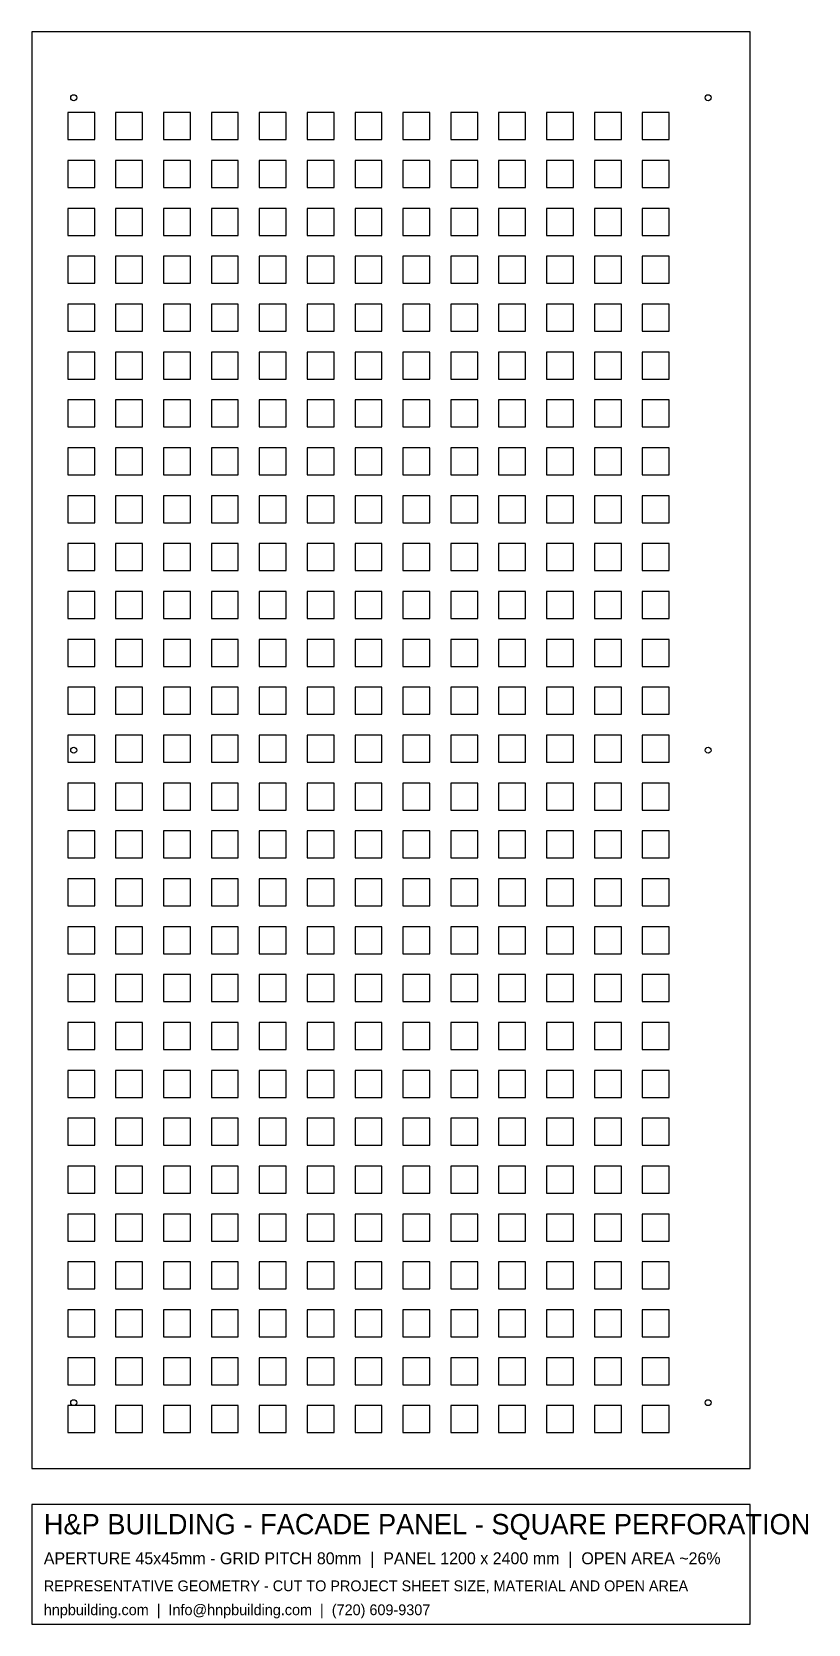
# Model space of a CAD drawing. Header units: millimetres. Extents: x 0 to 1297, y -260 to 2400.
import ezdxf

# ---------------------------------------------------------------- set-up
doc = ezdxf.new("R2010")
doc.units = ezdxf.units.MM
for name, color, linetype in [('HNP-FIXING', 5, 'CONTINUOUS'), ('HNP-NOTES', 8, 'CONTINUOUS'), ('HNP-PANEL-OUTLINE', 7, 'CONTINUOUS'), ('HNP-PERFORATION', 1, 'CONTINUOUS')]:
    doc.layers.add(name, color=color, linetype=linetype)

msp = doc.modelspace()

# ---------------------------------------------------------------- linework, layer by layer
at = {"layer": 'HNP-FIXING'}
for centre in [(70, 2290), (1130, 2290), (70, 1200), (1130, 1200), (70, 110), (1130, 110)]:
    msp.add_circle(centre, 5, dxfattribs=at)
at = {"layer": 'HNP-NOTES'}
for p, q in [((1200, -60), (0, -60)), ((0, -60), (0, -260)), ((1200, -260), (1200, -60)), ((0, -260), (1200, -260))]:
    msp.add_line(p, q, dxfattribs=at)
at = {"layer": 'HNP-PANEL-OUTLINE'}
for p, q in [((1200, 2400), (0, 2400)), ((0, 2400), (0, 0)), ((1200, 0), (1200, 2400)), ((0, 0), (1200, 0))]:
    msp.add_line(p, q, dxfattribs=at)
at = {"layer": 'HNP-PERFORATION'}
for p, q in [((105, 2265), (60, 2265)), ((60, 2265), (60, 2220)), ((105, 2220), (105, 2265)), ((185, 2265), (140, 2265)), ((140, 2265), (140, 2220)), ((185, 2220), (185, 2265)), ((265, 2265), (220, 2265)), ((220, 2265), (220, 2220)), ((265, 2220), (265, 2265)), ((345, 2265), (300, 2265)), ((300, 2265), (300, 2220)), ((345, 2220), (345, 2265)), ((425, 2265), (380, 2265)), ((380, 2265), (380, 2220)), ((425, 2220), (425, 2265)), ((505, 2265), (460, 2265)), ((460, 2265), (460, 2220)), ((505, 2220), (505, 2265)), ((585, 2265), (540, 2265)), ((540, 2265), (540, 2220)), ((585, 2220), (585, 2265)), ((665, 2265), (620, 2265)), ((620, 2265), (620, 2220)), ((665, 2220), (665, 2265)), ((745, 2265), (700, 2265)), ((700, 2265), (700, 2220)), ((745, 2220), (745, 2265)), ((825, 2265), (780, 2265)), ((780, 2265), (780, 2220)), ((825, 2220), (825, 2265)), ((905, 2265), (860, 2265)), ((860, 2265), (860, 2220)), ((905, 2220), (905, 2265)), ((985, 2265), (940, 2265)), ((940, 2265), (940, 2220)), ((985, 2220), (985, 2265)), ((1065, 2265), (1020, 2265)), ((1020, 2265), (1020, 2220)), ((1065, 2220), (1065, 2265)), ((60, 2220), (105, 2220)), ((140, 2220), (185, 2220)), ((220, 2220), (265, 2220)), ((300, 2220), (345, 2220)), ((380, 2220), (425, 2220)), ((460, 2220), (505, 2220)), ((540, 2220), (585, 2220)), ((620, 2220), (665, 2220)), ((700, 2220), (745, 2220)), ((780, 2220), (825, 2220)), ((860, 2220), (905, 2220)), ((940, 2220), (985, 2220)), ((1020, 2220), (1065, 2220)), ((105, 2185), (60, 2185)), ((60, 2185), (60, 2140)), ((105, 2140), (105, 2185)), ((185, 2185), (140, 2185)), ((140, 2185), (140, 2140)), ((185, 2140), (185, 2185)), ((265, 2185), (220, 2185)), ((220, 2185), (220, 2140)), ((265, 2140), (265, 2185)), ((345, 2185), (300, 2185)), ((300, 2185), (300, 2140)), ((345, 2140), (345, 2185)), ((425, 2185), (380, 2185)), ((380, 2185), (380, 2140)), ((425, 2140), (425, 2185)), ((505, 2185), (460, 2185)), ((460, 2185), (460, 2140)), ((505, 2140), (505, 2185)), ((585, 2185), (540, 2185)), ((540, 2185), (540, 2140)), ((585, 2140), (585, 2185)), ((665, 2185), (620, 2185)), ((620, 2185), (620, 2140)), ((665, 2140), (665, 2185)), ((745, 2185), (700, 2185)), ((700, 2185), (700, 2140)), ((745, 2140), (745, 2185)), ((825, 2185), (780, 2185)), ((780, 2185), (780, 2140)), ((825, 2140), (825, 2185)), ((905, 2185), (860, 2185)), ((860, 2185), (860, 2140)), ((905, 2140), (905, 2185)), ((985, 2185), (940, 2185)), ((940, 2185), (940, 2140)), ((985, 2140), (985, 2185)), ((1065, 2185), (1020, 2185)), ((1020, 2185), (1020, 2140)), ((1065, 2140), (1065, 2185)), ((60, 2140), (105, 2140)), ((140, 2140), (185, 2140)), ((220, 2140), (265, 2140)), ((300, 2140), (345, 2140)), ((380, 2140), (425, 2140)), ((460, 2140), (505, 2140)), ((540, 2140), (585, 2140)), ((620, 2140), (665, 2140)), ((700, 2140), (745, 2140)), ((780, 2140), (825, 2140)), ((860, 2140), (905, 2140)), ((940, 2140), (985, 2140)), ((1020, 2140), (1065, 2140)), ((105, 2105), (60, 2105)), ((60, 2105), (60, 2060)), ((105, 2060), (105, 2105)), ((185, 2105), (140, 2105)), ((140, 2105), (140, 2060)), ((185, 2060), (185, 2105)), ((265, 2105), (220, 2105)), ((220, 2105), (220, 2060)), ((265, 2060), (265, 2105)), ((345, 2105), (300, 2105)), ((300, 2105), (300, 2060)), ((345, 2060), (345, 2105)), ((425, 2105), (380, 2105)), ((380, 2105), (380, 2060)), ((425, 2060), (425, 2105)), ((505, 2105), (460, 2105)), ((460, 2105), (460, 2060)), ((505, 2060), (505, 2105)), ((585, 2105), (540, 2105)), ((540, 2105), (540, 2060)), ((585, 2060), (585, 2105)), ((665, 2105), (620, 2105)), ((620, 2105), (620, 2060)), ((665, 2060), (665, 2105)), ((745, 2105), (700, 2105)), ((700, 2105), (700, 2060)), ((745, 2060), (745, 2105)), ((825, 2105), (780, 2105)), ((780, 2105), (780, 2060)), ((825, 2060), (825, 2105)), ((905, 2105), (860, 2105)), ((860, 2105), (860, 2060)), ((905, 2060), (905, 2105)), ((985, 2105), (940, 2105)), ((940, 2105), (940, 2060)), ((985, 2060), (985, 2105)), ((1065, 2105), (1020, 2105)), ((1020, 2105), (1020, 2060)), ((1065, 2060), (1065, 2105)), ((60, 2060), (105, 2060)), ((140, 2060), (185, 2060)), ((220, 2060), (265, 2060)), ((300, 2060), (345, 2060)), ((380, 2060), (425, 2060)), ((460, 2060), (505, 2060)), ((540, 2060), (585, 2060)), ((620, 2060), (665, 2060)), ((700, 2060), (745, 2060)), ((780, 2060), (825, 2060)), ((860, 2060), (905, 2060)), ((940, 2060), (985, 2060)), ((1020, 2060), (1065, 2060)), ((105, 2025), (60, 2025)), ((60, 2025), (60, 1980)), ((105, 1980), (105, 2025)), ((185, 2025), (140, 2025)), ((140, 2025), (140, 1980)), ((185, 1980), (185, 2025)), ((265, 2025), (220, 2025)), ((220, 2025), (220, 1980)), ((265, 1980), (265, 2025)), ((345, 2025), (300, 2025)), ((300, 2025), (300, 1980)), ((345, 1980), (345, 2025)), ((425, 2025), (380, 2025)), ((380, 2025), (380, 1980)), ((425, 1980), (425, 2025)), ((505, 2025), (460, 2025)), ((460, 2025), (460, 1980)), ((505, 1980), (505, 2025)), ((585, 2025), (540, 2025)), ((540, 2025), (540, 1980)), ((585, 1980), (585, 2025)), ((665, 2025), (620, 2025)), ((620, 2025), (620, 1980)), ((665, 1980), (665, 2025)), ((745, 2025), (700, 2025)), ((700, 2025), (700, 1980)), ((745, 1980), (745, 2025)), ((825, 2025), (780, 2025)), ((780, 2025), (780, 1980)), ((825, 1980), (825, 2025)), ((905, 2025), (860, 2025)), ((860, 2025), (860, 1980)), ((905, 1980), (905, 2025)), ((985, 2025), (940, 2025)), ((940, 2025), (940, 1980)), ((985, 1980), (985, 2025)), ((1065, 2025), (1020, 2025)), ((1020, 2025), (1020, 1980)), ((1065, 1980), (1065, 2025)), ((60, 1980), (105, 1980)), ((140, 1980), (185, 1980)), ((220, 1980), (265, 1980)), ((300, 1980), (345, 1980)), ((380, 1980), (425, 1980)), ((460, 1980), (505, 1980)), ((540, 1980), (585, 1980)), ((620, 1980), (665, 1980)), ((700, 1980), (745, 1980)), ((780, 1980), (825, 1980)), ((860, 1980), (905, 1980)), ((940, 1980), (985, 1980)), ((1020, 1980), (1065, 1980)), ((105, 1945), (60, 1945)), ((60, 1945), (60, 1900)), ((105, 1900), (105, 1945)), ((185, 1945), (140, 1945)), ((140, 1945), (140, 1900)), ((185, 1900), (185, 1945)), ((265, 1945), (220, 1945)), ((220, 1945), (220, 1900)), ((265, 1900), (265, 1945)), ((345, 1945), (300, 1945)), ((300, 1945), (300, 1900)), ((345, 1900), (345, 1945)), ((425, 1945), (380, 1945)), ((380, 1945), (380, 1900)), ((425, 1900), (425, 1945)), ((505, 1945), (460, 1945)), ((460, 1945), (460, 1900)), ((505, 1900), (505, 1945)), ((585, 1945), (540, 1945)), ((540, 1945), (540, 1900)), ((585, 1900), (585, 1945)), ((665, 1945), (620, 1945)), ((620, 1945), (620, 1900)), ((665, 1900), (665, 1945)), ((745, 1945), (700, 1945)), ((700, 1945), (700, 1900)), ((745, 1900), (745, 1945)), ((825, 1945), (780, 1945)), ((780, 1945), (780, 1900)), ((825, 1900), (825, 1945)), ((905, 1945), (860, 1945)), ((860, 1945), (860, 1900)), ((905, 1900), (905, 1945)), ((985, 1945), (940, 1945)), ((940, 1945), (940, 1900)), ((985, 1900), (985, 1945)), ((1065, 1945), (1020, 1945)), ((1020, 1945), (1020, 1900)), ((1065, 1900), (1065, 1945)), ((60, 1900), (105, 1900)), ((140, 1900), (185, 1900)), ((220, 1900), (265, 1900)), ((300, 1900), (345, 1900)), ((380, 1900), (425, 1900)), ((460, 1900), (505, 1900)), ((540, 1900), (585, 1900)), ((620, 1900), (665, 1900)), ((700, 1900), (745, 1900)), ((780, 1900), (825, 1900)), ((860, 1900), (905, 1900)), ((940, 1900), (985, 1900)), ((1020, 1900), (1065, 1900)), ((105, 1865), (60, 1865)), ((60, 1865), (60, 1820)), ((105, 1820), (105, 1865)), ((185, 1865), (140, 1865)), ((140, 1865), (140, 1820)), ((185, 1820), (185, 1865)), ((265, 1865), (220, 1865)), ((220, 1865), (220, 1820)), ((265, 1820), (265, 1865)), ((345, 1865), (300, 1865)), ((300, 1865), (300, 1820)), ((345, 1820), (345, 1865)), ((425, 1865), (380, 1865)), ((380, 1865), (380, 1820)), ((425, 1820), (425, 1865)), ((505, 1865), (460, 1865)), ((460, 1865), (460, 1820)), ((505, 1820), (505, 1865)), ((585, 1865), (540, 1865)), ((540, 1865), (540, 1820)), ((585, 1820), (585, 1865)), ((665, 1865), (620, 1865)), ((620, 1865), (620, 1820)), ((665, 1820), (665, 1865)), ((745, 1865), (700, 1865)), ((700, 1865), (700, 1820)), ((745, 1820), (745, 1865)), ((825, 1865), (780, 1865)), ((780, 1865), (780, 1820)), ((825, 1820), (825, 1865)), ((905, 1865), (860, 1865)), ((860, 1865), (860, 1820)), ((905, 1820), (905, 1865)), ((985, 1865), (940, 1865)), ((940, 1865), (940, 1820)), ((985, 1820), (985, 1865)), ((1065, 1865), (1020, 1865)), ((1020, 1865), (1020, 1820)), ((1065, 1820), (1065, 1865)), ((60, 1820), (105, 1820)), ((140, 1820), (185, 1820)), ((220, 1820), (265, 1820)), ((300, 1820), (345, 1820)), ((380, 1820), (425, 1820)), ((460, 1820), (505, 1820)), ((540, 1820), (585, 1820)), ((620, 1820), (665, 1820)), ((700, 1820), (745, 1820)), ((780, 1820), (825, 1820)), ((860, 1820), (905, 1820)), ((940, 1820), (985, 1820)), ((1020, 1820), (1065, 1820)), ((105, 1785), (60, 1785)), ((60, 1785), (60, 1740)), ((105, 1740), (105, 1785)), ((185, 1785), (140, 1785)), ((140, 1785), (140, 1740)), ((185, 1740), (185, 1785)), ((265, 1785), (220, 1785)), ((220, 1785), (220, 1740)), ((265, 1740), (265, 1785)), ((345, 1785), (300, 1785)), ((300, 1785), (300, 1740)), ((345, 1740), (345, 1785)), ((425, 1785), (380, 1785)), ((380, 1785), (380, 1740)), ((425, 1740), (425, 1785)), ((505, 1785), (460, 1785)), ((460, 1785), (460, 1740)), ((505, 1740), (505, 1785)), ((585, 1785), (540, 1785)), ((540, 1785), (540, 1740)), ((585, 1740), (585, 1785)), ((665, 1785), (620, 1785)), ((620, 1785), (620, 1740)), ((665, 1740), (665, 1785)), ((745, 1785), (700, 1785)), ((700, 1785), (700, 1740)), ((745, 1740), (745, 1785)), ((825, 1785), (780, 1785)), ((780, 1785), (780, 1740)), ((825, 1740), (825, 1785)), ((905, 1785), (860, 1785)), ((860, 1785), (860, 1740)), ((905, 1740), (905, 1785)), ((985, 1785), (940, 1785)), ((940, 1785), (940, 1740)), ((985, 1740), (985, 1785)), ((1065, 1785), (1020, 1785)), ((1020, 1785), (1020, 1740)), ((1065, 1740), (1065, 1785)), ((60, 1740), (105, 1740)), ((140, 1740), (185, 1740)), ((220, 1740), (265, 1740)), ((300, 1740), (345, 1740)), ((380, 1740), (425, 1740)), ((460, 1740), (505, 1740)), ((540, 1740), (585, 1740)), ((620, 1740), (665, 1740)), ((700, 1740), (745, 1740)), ((780, 1740), (825, 1740)), ((860, 1740), (905, 1740)), ((940, 1740), (985, 1740)), ((1020, 1740), (1065, 1740)), ((105, 1705), (60, 1705)), ((60, 1705), (60, 1660)), ((105, 1660), (105, 1705)), ((185, 1705), (140, 1705)), ((140, 1705), (140, 1660)), ((185, 1660), (185, 1705)), ((265, 1705), (220, 1705)), ((220, 1705), (220, 1660)), ((265, 1660), (265, 1705)), ((345, 1705), (300, 1705)), ((300, 1705), (300, 1660)), ((345, 1660), (345, 1705)), ((425, 1705), (380, 1705)), ((380, 1705), (380, 1660)), ((425, 1660), (425, 1705)), ((505, 1705), (460, 1705)), ((460, 1705), (460, 1660)), ((505, 1660), (505, 1705)), ((585, 1705), (540, 1705)), ((540, 1705), (540, 1660)), ((585, 1660), (585, 1705)), ((665, 1705), (620, 1705)), ((620, 1705), (620, 1660)), ((665, 1660), (665, 1705)), ((745, 1705), (700, 1705)), ((700, 1705), (700, 1660)), ((745, 1660), (745, 1705)), ((825, 1705), (780, 1705)), ((780, 1705), (780, 1660)), ((825, 1660), (825, 1705)), ((905, 1705), (860, 1705)), ((860, 1705), (860, 1660)), ((905, 1660), (905, 1705)), ((985, 1705), (940, 1705)), ((940, 1705), (940, 1660)), ((985, 1660), (985, 1705)), ((1065, 1705), (1020, 1705)), ((1020, 1705), (1020, 1660)), ((1065, 1660), (1065, 1705)), ((60, 1660), (105, 1660)), ((140, 1660), (185, 1660)), ((220, 1660), (265, 1660)), ((300, 1660), (345, 1660)), ((380, 1660), (425, 1660)), ((460, 1660), (505, 1660)), ((540, 1660), (585, 1660)), ((620, 1660), (665, 1660)), ((700, 1660), (745, 1660)), ((780, 1660), (825, 1660)), ((860, 1660), (905, 1660)), ((940, 1660), (985, 1660)), ((1020, 1660), (1065, 1660)), ((105, 1625), (60, 1625)), ((60, 1625), (60, 1580)), ((105, 1580), (105, 1625)), ((185, 1625), (140, 1625)), ((140, 1625), (140, 1580)), ((185, 1580), (185, 1625)), ((265, 1625), (220, 1625)), ((220, 1625), (220, 1580)), ((265, 1580), (265, 1625)), ((345, 1625), (300, 1625)), ((300, 1625), (300, 1580)), ((345, 1580), (345, 1625)), ((425, 1625), (380, 1625)), ((380, 1625), (380, 1580)), ((425, 1580), (425, 1625)), ((505, 1625), (460, 1625)), ((460, 1625), (460, 1580)), ((505, 1580), (505, 1625)), ((585, 1625), (540, 1625)), ((540, 1625), (540, 1580)), ((585, 1580), (585, 1625)), ((665, 1625), (620, 1625)), ((620, 1625), (620, 1580)), ((665, 1580), (665, 1625)), ((745, 1625), (700, 1625)), ((700, 1625), (700, 1580)), ((745, 1580), (745, 1625)), ((825, 1625), (780, 1625)), ((780, 1625), (780, 1580)), ((825, 1580), (825, 1625)), ((905, 1625), (860, 1625)), ((860, 1625), (860, 1580)), ((905, 1580), (905, 1625)), ((985, 1625), (940, 1625)), ((940, 1625), (940, 1580)), ((985, 1580), (985, 1625)), ((1065, 1625), (1020, 1625)), ((1020, 1625), (1020, 1580)), ((1065, 1580), (1065, 1625)), ((60, 1580), (105, 1580)), ((140, 1580), (185, 1580)), ((220, 1580), (265, 1580)), ((300, 1580), (345, 1580)), ((380, 1580), (425, 1580)), ((460, 1580), (505, 1580)), ((540, 1580), (585, 1580)), ((620, 1580), (665, 1580)), ((700, 1580), (745, 1580)), ((780, 1580), (825, 1580)), ((860, 1580), (905, 1580)), ((940, 1580), (985, 1580)), ((1020, 1580), (1065, 1580)), ((105, 1545), (60, 1545)), ((60, 1545), (60, 1500)), ((105, 1500), (105, 1545)), ((185, 1545), (140, 1545)), ((140, 1545), (140, 1500)), ((185, 1500), (185, 1545)), ((265, 1545), (220, 1545)), ((220, 1545), (220, 1500)), ((265, 1500), (265, 1545)), ((345, 1545), (300, 1545)), ((300, 1545), (300, 1500)), ((345, 1500), (345, 1545)), ((425, 1545), (380, 1545)), ((380, 1545), (380, 1500)), ((425, 1500), (425, 1545)), ((505, 1545), (460, 1545)), ((460, 1545), (460, 1500)), ((505, 1500), (505, 1545)), ((585, 1545), (540, 1545)), ((540, 1545), (540, 1500)), ((585, 1500), (585, 1545)), ((665, 1545), (620, 1545)), ((620, 1545), (620, 1500)), ((665, 1500), (665, 1545)), ((745, 1545), (700, 1545)), ((700, 1545), (700, 1500)), ((745, 1500), (745, 1545)), ((825, 1545), (780, 1545)), ((780, 1545), (780, 1500)), ((825, 1500), (825, 1545)), ((905, 1545), (860, 1545)), ((860, 1545), (860, 1500)), ((905, 1500), (905, 1545)), ((985, 1545), (940, 1545)), ((940, 1545), (940, 1500)), ((985, 1500), (985, 1545)), ((1065, 1545), (1020, 1545)), ((1020, 1545), (1020, 1500)), ((1065, 1500), (1065, 1545)), ((60, 1500), (105, 1500)), ((140, 1500), (185, 1500)), ((220, 1500), (265, 1500)), ((300, 1500), (345, 1500)), ((380, 1500), (425, 1500)), ((460, 1500), (505, 1500)), ((540, 1500), (585, 1500)), ((620, 1500), (665, 1500)), ((700, 1500), (745, 1500)), ((780, 1500), (825, 1500)), ((860, 1500), (905, 1500)), ((940, 1500), (985, 1500)), ((1020, 1500), (1065, 1500)), ((105, 1465), (60, 1465)), ((60, 1465), (60, 1420)), ((105, 1420), (105, 1465)), ((185, 1465), (140, 1465)), ((140, 1465), (140, 1420)), ((185, 1420), (185, 1465)), ((265, 1465), (220, 1465)), ((220, 1465), (220, 1420)), ((265, 1420), (265, 1465)), ((345, 1465), (300, 1465)), ((300, 1465), (300, 1420)), ((345, 1420), (345, 1465)), ((425, 1465), (380, 1465)), ((380, 1465), (380, 1420)), ((425, 1420), (425, 1465)), ((505, 1465), (460, 1465)), ((460, 1465), (460, 1420)), ((505, 1420), (505, 1465)), ((585, 1465), (540, 1465)), ((540, 1465), (540, 1420)), ((585, 1420), (585, 1465)), ((665, 1465), (620, 1465)), ((620, 1465), (620, 1420)), ((665, 1420), (665, 1465)), ((745, 1465), (700, 1465)), ((700, 1465), (700, 1420)), ((745, 1420), (745, 1465)), ((825, 1465), (780, 1465)), ((780, 1465), (780, 1420)), ((825, 1420), (825, 1465)), ((905, 1465), (860, 1465)), ((860, 1465), (860, 1420)), ((905, 1420), (905, 1465)), ((985, 1465), (940, 1465)), ((940, 1465), (940, 1420)), ((985, 1420), (985, 1465)), ((1065, 1465), (1020, 1465)), ((1020, 1465), (1020, 1420)), ((1065, 1420), (1065, 1465)), ((60, 1420), (105, 1420)), ((140, 1420), (185, 1420)), ((220, 1420), (265, 1420)), ((300, 1420), (345, 1420)), ((380, 1420), (425, 1420)), ((460, 1420), (505, 1420)), ((540, 1420), (585, 1420)), ((620, 1420), (665, 1420)), ((700, 1420), (745, 1420)), ((780, 1420), (825, 1420)), ((860, 1420), (905, 1420)), ((940, 1420), (985, 1420)), ((1020, 1420), (1065, 1420)), ((105, 1385), (60, 1385)), ((60, 1385), (60, 1340)), ((105, 1340), (105, 1385)), ((185, 1385), (140, 1385)), ((140, 1385), (140, 1340)), ((185, 1340), (185, 1385)), ((265, 1385), (220, 1385)), ((220, 1385), (220, 1340)), ((265, 1340), (265, 1385)), ((345, 1385), (300, 1385)), ((300, 1385), (300, 1340)), ((345, 1340), (345, 1385)), ((425, 1385), (380, 1385)), ((380, 1385), (380, 1340)), ((425, 1340), (425, 1385)), ((505, 1385), (460, 1385)), ((460, 1385), (460, 1340)), ((505, 1340), (505, 1385)), ((585, 1385), (540, 1385)), ((540, 1385), (540, 1340)), ((585, 1340), (585, 1385)), ((665, 1385), (620, 1385)), ((620, 1385), (620, 1340)), ((665, 1340), (665, 1385)), ((745, 1385), (700, 1385)), ((700, 1385), (700, 1340)), ((745, 1340), (745, 1385)), ((825, 1385), (780, 1385)), ((780, 1385), (780, 1340)), ((825, 1340), (825, 1385)), ((905, 1385), (860, 1385)), ((860, 1385), (860, 1340)), ((905, 1340), (905, 1385)), ((985, 1385), (940, 1385)), ((940, 1385), (940, 1340)), ((985, 1340), (985, 1385)), ((1065, 1385), (1020, 1385)), ((1020, 1385), (1020, 1340)), ((1065, 1340), (1065, 1385)), ((60, 1340), (105, 1340)), ((140, 1340), (185, 1340)), ((220, 1340), (265, 1340)), ((300, 1340), (345, 1340)), ((380, 1340), (425, 1340)), ((460, 1340), (505, 1340)), ((540, 1340), (585, 1340)), ((620, 1340), (665, 1340)), ((700, 1340), (745, 1340)), ((780, 1340), (825, 1340)), ((860, 1340), (905, 1340)), ((940, 1340), (985, 1340)), ((1020, 1340), (1065, 1340)), ((105, 1305), (60, 1305)), ((60, 1305), (60, 1260)), ((105, 1260), (105, 1305)), ((185, 1305), (140, 1305)), ((140, 1305), (140, 1260)), ((185, 1260), (185, 1305)), ((265, 1305), (220, 1305)), ((220, 1305), (220, 1260)), ((265, 1260), (265, 1305)), ((345, 1305), (300, 1305)), ((300, 1305), (300, 1260)), ((345, 1260), (345, 1305)), ((425, 1305), (380, 1305)), ((380, 1305), (380, 1260)), ((425, 1260), (425, 1305)), ((505, 1305), (460, 1305)), ((460, 1305), (460, 1260)), ((505, 1260), (505, 1305)), ((585, 1305), (540, 1305)), ((540, 1305), (540, 1260)), ((585, 1260), (585, 1305)), ((665, 1305), (620, 1305)), ((620, 1305), (620, 1260)), ((665, 1260), (665, 1305)), ((745, 1305), (700, 1305)), ((700, 1305), (700, 1260)), ((745, 1260), (745, 1305)), ((825, 1305), (780, 1305)), ((780, 1305), (780, 1260)), ((825, 1260), (825, 1305)), ((905, 1305), (860, 1305)), ((860, 1305), (860, 1260)), ((905, 1260), (905, 1305)), ((985, 1305), (940, 1305)), ((940, 1305), (940, 1260)), ((985, 1260), (985, 1305)), ((1065, 1305), (1020, 1305)), ((1020, 1305), (1020, 1260)), ((1065, 1260), (1065, 1305)), ((60, 1260), (105, 1260)), ((140, 1260), (185, 1260)), ((220, 1260), (265, 1260)), ((300, 1260), (345, 1260)), ((380, 1260), (425, 1260)), ((460, 1260), (505, 1260)), ((540, 1260), (585, 1260)), ((620, 1260), (665, 1260)), ((700, 1260), (745, 1260)), ((780, 1260), (825, 1260)), ((860, 1260), (905, 1260)), ((940, 1260), (985, 1260)), ((1020, 1260), (1065, 1260)), ((105, 1225), (60, 1225)), ((60, 1225), (60, 1180)), ((105, 1180), (105, 1225)), ((185, 1225), (140, 1225)), ((140, 1225), (140, 1180)), ((185, 1180), (185, 1225)), ((265, 1225), (220, 1225)), ((220, 1225), (220, 1180)), ((265, 1180), (265, 1225)), ((345, 1225), (300, 1225)), ((300, 1225), (300, 1180)), ((345, 1180), (345, 1225)), ((425, 1225), (380, 1225)), ((380, 1225), (380, 1180)), ((425, 1180), (425, 1225)), ((505, 1225), (460, 1225)), ((460, 1225), (460, 1180)), ((505, 1180), (505, 1225)), ((585, 1225), (540, 1225)), ((540, 1225), (540, 1180)), ((585, 1180), (585, 1225)), ((665, 1225), (620, 1225)), ((620, 1225), (620, 1180)), ((665, 1180), (665, 1225)), ((745, 1225), (700, 1225)), ((700, 1225), (700, 1180)), ((745, 1180), (745, 1225)), ((825, 1225), (780, 1225)), ((780, 1225), (780, 1180)), ((825, 1180), (825, 1225)), ((905, 1225), (860, 1225)), ((860, 1225), (860, 1180)), ((905, 1180), (905, 1225)), ((985, 1225), (940, 1225)), ((940, 1225), (940, 1180)), ((985, 1180), (985, 1225)), ((1065, 1225), (1020, 1225)), ((1020, 1225), (1020, 1180)), ((1065, 1180), (1065, 1225)), ((60, 1180), (105, 1180)), ((140, 1180), (185, 1180)), ((220, 1180), (265, 1180)), ((300, 1180), (345, 1180)), ((380, 1180), (425, 1180)), ((460, 1180), (505, 1180)), ((540, 1180), (585, 1180)), ((620, 1180), (665, 1180)), ((700, 1180), (745, 1180)), ((780, 1180), (825, 1180)), ((860, 1180), (905, 1180)), ((940, 1180), (985, 1180)), ((1020, 1180), (1065, 1180)), ((105, 1145), (60, 1145)), ((60, 1145), (60, 1100)), ((105, 1100), (105, 1145)), ((185, 1145), (140, 1145)), ((140, 1145), (140, 1100)), ((185, 1100), (185, 1145)), ((265, 1145), (220, 1145)), ((220, 1145), (220, 1100)), ((265, 1100), (265, 1145)), ((345, 1145), (300, 1145)), ((300, 1145), (300, 1100)), ((345, 1100), (345, 1145)), ((425, 1145), (380, 1145)), ((380, 1145), (380, 1100)), ((425, 1100), (425, 1145)), ((505, 1145), (460, 1145)), ((460, 1145), (460, 1100)), ((505, 1100), (505, 1145)), ((585, 1145), (540, 1145)), ((540, 1145), (540, 1100)), ((585, 1100), (585, 1145)), ((665, 1145), (620, 1145)), ((620, 1145), (620, 1100)), ((665, 1100), (665, 1145)), ((745, 1145), (700, 1145)), ((700, 1145), (700, 1100)), ((745, 1100), (745, 1145)), ((825, 1145), (780, 1145)), ((780, 1145), (780, 1100)), ((825, 1100), (825, 1145)), ((905, 1145), (860, 1145)), ((860, 1145), (860, 1100)), ((905, 1100), (905, 1145)), ((985, 1145), (940, 1145)), ((940, 1145), (940, 1100)), ((985, 1100), (985, 1145)), ((1065, 1145), (1020, 1145)), ((1020, 1145), (1020, 1100)), ((1065, 1100), (1065, 1145)), ((60, 1100), (105, 1100)), ((140, 1100), (185, 1100)), ((220, 1100), (265, 1100)), ((300, 1100), (345, 1100)), ((380, 1100), (425, 1100)), ((460, 1100), (505, 1100)), ((540, 1100), (585, 1100)), ((620, 1100), (665, 1100)), ((700, 1100), (745, 1100)), ((780, 1100), (825, 1100)), ((860, 1100), (905, 1100)), ((940, 1100), (985, 1100)), ((1020, 1100), (1065, 1100)), ((105, 1065), (60, 1065)), ((60, 1065), (60, 1020)), ((105, 1020), (105, 1065)), ((185, 1065), (140, 1065)), ((140, 1065), (140, 1020)), ((185, 1020), (185, 1065)), ((265, 1065), (220, 1065)), ((220, 1065), (220, 1020)), ((265, 1020), (265, 1065)), ((345, 1065), (300, 1065)), ((300, 1065), (300, 1020)), ((345, 1020), (345, 1065)), ((425, 1065), (380, 1065)), ((380, 1065), (380, 1020)), ((425, 1020), (425, 1065)), ((505, 1065), (460, 1065)), ((460, 1065), (460, 1020)), ((505, 1020), (505, 1065)), ((585, 1065), (540, 1065)), ((540, 1065), (540, 1020)), ((585, 1020), (585, 1065)), ((665, 1065), (620, 1065)), ((620, 1065), (620, 1020)), ((665, 1020), (665, 1065)), ((745, 1065), (700, 1065)), ((700, 1065), (700, 1020)), ((745, 1020), (745, 1065)), ((825, 1065), (780, 1065)), ((780, 1065), (780, 1020)), ((825, 1020), (825, 1065)), ((905, 1065), (860, 1065)), ((860, 1065), (860, 1020)), ((905, 1020), (905, 1065)), ((985, 1065), (940, 1065)), ((940, 1065), (940, 1020)), ((985, 1020), (985, 1065)), ((1065, 1065), (1020, 1065)), ((1020, 1065), (1020, 1020)), ((1065, 1020), (1065, 1065)), ((60, 1020), (105, 1020)), ((140, 1020), (185, 1020)), ((220, 1020), (265, 1020)), ((300, 1020), (345, 1020)), ((380, 1020), (425, 1020)), ((460, 1020), (505, 1020)), ((540, 1020), (585, 1020)), ((620, 1020), (665, 1020)), ((700, 1020), (745, 1020)), ((780, 1020), (825, 1020)), ((860, 1020), (905, 1020)), ((940, 1020), (985, 1020)), ((1020, 1020), (1065, 1020)), ((105, 985), (60, 985)), ((60, 985), (60, 940)), ((105, 940), (105, 985)), ((185, 985), (140, 985)), ((140, 985), (140, 940)), ((185, 940), (185, 985)), ((265, 985), (220, 985)), ((220, 985), (220, 940)), ((265, 940), (265, 985)), ((345, 985), (300, 985)), ((300, 985), (300, 940)), ((345, 940), (345, 985)), ((425, 985), (380, 985)), ((380, 985), (380, 940)), ((425, 940), (425, 985)), ((505, 985), (460, 985)), ((460, 985), (460, 940)), ((505, 940), (505, 985)), ((585, 985), (540, 985)), ((540, 985), (540, 940)), ((585, 940), (585, 985)), ((665, 985), (620, 985)), ((620, 985), (620, 940)), ((665, 940), (665, 985)), ((745, 985), (700, 985)), ((700, 985), (700, 940)), ((745, 940), (745, 985)), ((825, 985), (780, 985)), ((780, 985), (780, 940)), ((825, 940), (825, 985)), ((905, 985), (860, 985)), ((860, 985), (860, 940)), ((905, 940), (905, 985)), ((985, 985), (940, 985)), ((940, 985), (940, 940)), ((985, 940), (985, 985)), ((1065, 985), (1020, 985)), ((1020, 985), (1020, 940)), ((1065, 940), (1065, 985)), ((60, 940), (105, 940)), ((140, 940), (185, 940)), ((220, 940), (265, 940)), ((300, 940), (345, 940)), ((380, 940), (425, 940)), ((460, 940), (505, 940)), ((540, 940), (585, 940)), ((620, 940), (665, 940)), ((700, 940), (745, 940)), ((780, 940), (825, 940)), ((860, 940), (905, 940)), ((940, 940), (985, 940)), ((1020, 940), (1065, 940)), ((105, 905), (60, 905)), ((60, 905), (60, 860)), ((105, 860), (105, 905)), ((185, 905), (140, 905)), ((140, 905), (140, 860)), ((185, 860), (185, 905)), ((265, 905), (220, 905)), ((220, 905), (220, 860)), ((265, 860), (265, 905)), ((345, 905), (300, 905)), ((300, 905), (300, 860)), ((345, 860), (345, 905)), ((425, 905), (380, 905)), ((380, 905), (380, 860)), ((425, 860), (425, 905)), ((505, 905), (460, 905)), ((460, 905), (460, 860)), ((505, 860), (505, 905)), ((585, 905), (540, 905)), ((540, 905), (540, 860)), ((585, 860), (585, 905)), ((665, 905), (620, 905)), ((620, 905), (620, 860)), ((665, 860), (665, 905)), ((745, 905), (700, 905)), ((700, 905), (700, 860)), ((745, 860), (745, 905)), ((825, 905), (780, 905)), ((780, 905), (780, 860)), ((825, 860), (825, 905)), ((905, 905), (860, 905)), ((860, 905), (860, 860)), ((905, 860), (905, 905)), ((985, 905), (940, 905)), ((940, 905), (940, 860)), ((985, 860), (985, 905)), ((1065, 905), (1020, 905)), ((1020, 905), (1020, 860)), ((1065, 860), (1065, 905)), ((60, 860), (105, 860)), ((140, 860), (185, 860)), ((220, 860), (265, 860)), ((300, 860), (345, 860)), ((380, 860), (425, 860)), ((460, 860), (505, 860)), ((540, 860), (585, 860)), ((620, 860), (665, 860)), ((700, 860), (745, 860)), ((780, 860), (825, 860)), ((860, 860), (905, 860)), ((940, 860), (985, 860)), ((1020, 860), (1065, 860)), ((105, 825), (60, 825)), ((60, 825), (60, 780)), ((105, 780), (105, 825)), ((185, 825), (140, 825)), ((140, 825), (140, 780)), ((185, 780), (185, 825)), ((265, 825), (220, 825)), ((220, 825), (220, 780)), ((265, 780), (265, 825)), ((345, 825), (300, 825)), ((300, 825), (300, 780)), ((345, 780), (345, 825)), ((425, 825), (380, 825)), ((380, 825), (380, 780)), ((425, 780), (425, 825)), ((505, 825), (460, 825)), ((460, 825), (460, 780)), ((505, 780), (505, 825)), ((585, 825), (540, 825)), ((540, 825), (540, 780)), ((585, 780), (585, 825)), ((665, 825), (620, 825)), ((620, 825), (620, 780)), ((665, 780), (665, 825)), ((745, 825), (700, 825)), ((700, 825), (700, 780)), ((745, 780), (745, 825)), ((825, 825), (780, 825)), ((780, 825), (780, 780)), ((825, 780), (825, 825)), ((905, 825), (860, 825)), ((860, 825), (860, 780)), ((905, 780), (905, 825)), ((985, 825), (940, 825)), ((940, 825), (940, 780)), ((985, 780), (985, 825)), ((1065, 825), (1020, 825)), ((1020, 825), (1020, 780)), ((1065, 780), (1065, 825)), ((60, 780), (105, 780)), ((140, 780), (185, 780)), ((220, 780), (265, 780)), ((300, 780), (345, 780)), ((380, 780), (425, 780)), ((460, 780), (505, 780)), ((540, 780), (585, 780)), ((620, 780), (665, 780)), ((700, 780), (745, 780)), ((780, 780), (825, 780)), ((860, 780), (905, 780)), ((940, 780), (985, 780)), ((1020, 780), (1065, 780)), ((105, 745), (60, 745)), ((60, 745), (60, 700)), ((105, 700), (105, 745)), ((185, 745), (140, 745)), ((140, 745), (140, 700)), ((185, 700), (185, 745)), ((265, 745), (220, 745)), ((220, 745), (220, 700)), ((265, 700), (265, 745)), ((345, 745), (300, 745)), ((300, 745), (300, 700)), ((345, 700), (345, 745)), ((425, 745), (380, 745)), ((380, 745), (380, 700)), ((425, 700), (425, 745)), ((505, 745), (460, 745)), ((460, 745), (460, 700)), ((505, 700), (505, 745)), ((585, 745), (540, 745)), ((540, 745), (540, 700)), ((585, 700), (585, 745)), ((665, 745), (620, 745)), ((620, 745), (620, 700)), ((665, 700), (665, 745)), ((745, 745), (700, 745)), ((700, 745), (700, 700)), ((745, 700), (745, 745)), ((825, 745), (780, 745)), ((780, 745), (780, 700)), ((825, 700), (825, 745)), ((905, 745), (860, 745)), ((860, 745), (860, 700)), ((905, 700), (905, 745)), ((985, 745), (940, 745)), ((940, 745), (940, 700)), ((985, 700), (985, 745)), ((1065, 745), (1020, 745)), ((1020, 745), (1020, 700)), ((1065, 700), (1065, 745)), ((60, 700), (105, 700)), ((140, 700), (185, 700)), ((220, 700), (265, 700)), ((300, 700), (345, 700)), ((380, 700), (425, 700)), ((460, 700), (505, 700)), ((540, 700), (585, 700)), ((620, 700), (665, 700)), ((700, 700), (745, 700)), ((780, 700), (825, 700)), ((860, 700), (905, 700)), ((940, 700), (985, 700)), ((1020, 700), (1065, 700)), ((105, 665), (60, 665)), ((60, 665), (60, 620)), ((105, 620), (105, 665)), ((185, 665), (140, 665)), ((140, 665), (140, 620)), ((185, 620), (185, 665)), ((265, 665), (220, 665)), ((220, 665), (220, 620)), ((265, 620), (265, 665)), ((345, 665), (300, 665)), ((300, 665), (300, 620)), ((345, 620), (345, 665)), ((425, 665), (380, 665)), ((380, 665), (380, 620)), ((425, 620), (425, 665)), ((505, 665), (460, 665)), ((460, 665), (460, 620)), ((505, 620), (505, 665)), ((585, 665), (540, 665)), ((540, 665), (540, 620)), ((585, 620), (585, 665)), ((665, 665), (620, 665)), ((620, 665), (620, 620)), ((665, 620), (665, 665)), ((745, 665), (700, 665)), ((700, 665), (700, 620)), ((745, 620), (745, 665)), ((825, 665), (780, 665)), ((780, 665), (780, 620)), ((825, 620), (825, 665)), ((905, 665), (860, 665)), ((860, 665), (860, 620)), ((905, 620), (905, 665)), ((985, 665), (940, 665)), ((940, 665), (940, 620)), ((985, 620), (985, 665)), ((1065, 665), (1020, 665)), ((1020, 665), (1020, 620)), ((1065, 620), (1065, 665)), ((60, 620), (105, 620)), ((140, 620), (185, 620)), ((220, 620), (265, 620)), ((300, 620), (345, 620)), ((380, 620), (425, 620)), ((460, 620), (505, 620)), ((540, 620), (585, 620)), ((620, 620), (665, 620)), ((700, 620), (745, 620)), ((780, 620), (825, 620)), ((860, 620), (905, 620)), ((940, 620), (985, 620)), ((1020, 620), (1065, 620)), ((105, 585), (60, 585)), ((60, 585), (60, 540)), ((105, 540), (105, 585)), ((185, 585), (140, 585)), ((140, 585), (140, 540)), ((185, 540), (185, 585)), ((265, 585), (220, 585)), ((220, 585), (220, 540)), ((265, 540), (265, 585)), ((345, 585), (300, 585)), ((300, 585), (300, 540)), ((345, 540), (345, 585)), ((425, 585), (380, 585)), ((380, 585), (380, 540)), ((425, 540), (425, 585)), ((505, 585), (460, 585)), ((460, 585), (460, 540)), ((505, 540), (505, 585)), ((585, 585), (540, 585)), ((540, 585), (540, 540)), ((585, 540), (585, 585)), ((665, 585), (620, 585)), ((620, 585), (620, 540)), ((665, 540), (665, 585)), ((745, 585), (700, 585)), ((700, 585), (700, 540)), ((745, 540), (745, 585)), ((825, 585), (780, 585)), ((780, 585), (780, 540)), ((825, 540), (825, 585)), ((905, 585), (860, 585)), ((860, 585), (860, 540)), ((905, 540), (905, 585)), ((985, 585), (940, 585)), ((940, 585), (940, 540)), ((985, 540), (985, 585)), ((1065, 585), (1020, 585)), ((1020, 585), (1020, 540)), ((1065, 540), (1065, 585)), ((60, 540), (105, 540)), ((140, 540), (185, 540)), ((220, 540), (265, 540)), ((300, 540), (345, 540)), ((380, 540), (425, 540)), ((460, 540), (505, 540)), ((540, 540), (585, 540)), ((620, 540), (665, 540)), ((700, 540), (745, 540)), ((780, 540), (825, 540)), ((860, 540), (905, 540)), ((940, 540), (985, 540)), ((1020, 540), (1065, 540)), ((105, 505), (60, 505)), ((60, 505), (60, 460)), ((105, 460), (105, 505)), ((185, 505), (140, 505)), ((140, 505), (140, 460)), ((185, 460), (185, 505)), ((265, 505), (220, 505)), ((220, 505), (220, 460)), ((265, 460), (265, 505)), ((345, 505), (300, 505)), ((300, 505), (300, 460)), ((345, 460), (345, 505)), ((425, 505), (380, 505)), ((380, 505), (380, 460)), ((425, 460), (425, 505)), ((505, 505), (460, 505)), ((460, 505), (460, 460)), ((505, 460), (505, 505)), ((585, 505), (540, 505)), ((540, 505), (540, 460)), ((585, 460), (585, 505)), ((665, 505), (620, 505)), ((620, 505), (620, 460)), ((665, 460), (665, 505)), ((745, 505), (700, 505)), ((700, 505), (700, 460)), ((745, 460), (745, 505)), ((825, 505), (780, 505)), ((780, 505), (780, 460)), ((825, 460), (825, 505)), ((905, 505), (860, 505)), ((860, 505), (860, 460)), ((905, 460), (905, 505)), ((985, 505), (940, 505)), ((940, 505), (940, 460)), ((985, 460), (985, 505)), ((1065, 505), (1020, 505)), ((1020, 505), (1020, 460)), ((1065, 460), (1065, 505)), ((60, 460), (105, 460)), ((140, 460), (185, 460)), ((220, 460), (265, 460)), ((300, 460), (345, 460)), ((380, 460), (425, 460)), ((460, 460), (505, 460)), ((540, 460), (585, 460)), ((620, 460), (665, 460)), ((700, 460), (745, 460)), ((780, 460), (825, 460)), ((860, 460), (905, 460)), ((940, 460), (985, 460)), ((1020, 460), (1065, 460)), ((105, 425), (60, 425)), ((60, 425), (60, 380)), ((105, 380), (105, 425)), ((185, 425), (140, 425)), ((140, 425), (140, 380)), ((185, 380), (185, 425)), ((265, 425), (220, 425)), ((220, 425), (220, 380)), ((265, 380), (265, 425)), ((345, 425), (300, 425)), ((300, 425), (300, 380)), ((345, 380), (345, 425)), ((425, 425), (380, 425)), ((380, 425), (380, 380)), ((425, 380), (425, 425)), ((505, 425), (460, 425)), ((460, 425), (460, 380)), ((505, 380), (505, 425)), ((585, 425), (540, 425)), ((540, 425), (540, 380)), ((585, 380), (585, 425)), ((665, 425), (620, 425)), ((620, 425), (620, 380)), ((665, 380), (665, 425)), ((745, 425), (700, 425)), ((700, 425), (700, 380)), ((745, 380), (745, 425)), ((825, 425), (780, 425)), ((780, 425), (780, 380)), ((825, 380), (825, 425)), ((905, 425), (860, 425)), ((860, 425), (860, 380)), ((905, 380), (905, 425)), ((985, 425), (940, 425)), ((940, 425), (940, 380)), ((985, 380), (985, 425)), ((1065, 425), (1020, 425)), ((1020, 425), (1020, 380)), ((1065, 380), (1065, 425)), ((60, 380), (105, 380)), ((140, 380), (185, 380)), ((220, 380), (265, 380)), ((300, 380), (345, 380)), ((380, 380), (425, 380)), ((460, 380), (505, 380)), ((540, 380), (585, 380)), ((620, 380), (665, 380)), ((700, 380), (745, 380)), ((780, 380), (825, 380)), ((860, 380), (905, 380)), ((940, 380), (985, 380)), ((1020, 380), (1065, 380)), ((105, 345), (60, 345)), ((60, 345), (60, 300)), ((105, 300), (105, 345)), ((185, 345), (140, 345)), ((140, 345), (140, 300)), ((185, 300), (185, 345)), ((265, 345), (220, 345)), ((220, 345), (220, 300)), ((265, 300), (265, 345)), ((345, 345), (300, 345)), ((300, 345), (300, 300)), ((345, 300), (345, 345)), ((425, 345), (380, 345)), ((380, 345), (380, 300)), ((425, 300), (425, 345)), ((505, 345), (460, 345)), ((460, 345), (460, 300)), ((505, 300), (505, 345)), ((585, 345), (540, 345)), ((540, 345), (540, 300)), ((585, 300), (585, 345)), ((665, 345), (620, 345)), ((620, 345), (620, 300)), ((665, 300), (665, 345)), ((745, 345), (700, 345)), ((700, 345), (700, 300)), ((745, 300), (745, 345)), ((825, 345), (780, 345)), ((780, 345), (780, 300)), ((825, 300), (825, 345)), ((905, 345), (860, 345)), ((860, 345), (860, 300)), ((905, 300), (905, 345)), ((985, 345), (940, 345)), ((940, 345), (940, 300)), ((985, 300), (985, 345)), ((1065, 345), (1020, 345)), ((1020, 345), (1020, 300)), ((1065, 300), (1065, 345)), ((60, 300), (105, 300)), ((140, 300), (185, 300)), ((220, 300), (265, 300)), ((300, 300), (345, 300)), ((380, 300), (425, 300)), ((460, 300), (505, 300)), ((540, 300), (585, 300)), ((620, 300), (665, 300)), ((700, 300), (745, 300)), ((780, 300), (825, 300)), ((860, 300), (905, 300)), ((940, 300), (985, 300)), ((1020, 300), (1065, 300)), ((105, 265), (60, 265)), ((60, 265), (60, 220)), ((105, 220), (105, 265)), ((185, 265), (140, 265)), ((140, 265), (140, 220)), ((185, 220), (185, 265)), ((265, 265), (220, 265)), ((220, 265), (220, 220)), ((265, 220), (265, 265)), ((345, 265), (300, 265)), ((300, 265), (300, 220)), ((345, 220), (345, 265)), ((425, 265), (380, 265)), ((380, 265), (380, 220)), ((425, 220), (425, 265)), ((505, 265), (460, 265)), ((460, 265), (460, 220)), ((505, 220), (505, 265)), ((585, 265), (540, 265)), ((540, 265), (540, 220)), ((585, 220), (585, 265)), ((665, 265), (620, 265)), ((620, 265), (620, 220)), ((665, 220), (665, 265)), ((745, 265), (700, 265)), ((700, 265), (700, 220)), ((745, 220), (745, 265)), ((825, 265), (780, 265)), ((780, 265), (780, 220)), ((825, 220), (825, 265)), ((905, 265), (860, 265)), ((860, 265), (860, 220)), ((905, 220), (905, 265)), ((985, 265), (940, 265)), ((940, 265), (940, 220)), ((985, 220), (985, 265)), ((1065, 265), (1020, 265)), ((1020, 265), (1020, 220)), ((1065, 220), (1065, 265)), ((60, 220), (105, 220)), ((140, 220), (185, 220)), ((220, 220), (265, 220)), ((300, 220), (345, 220)), ((380, 220), (425, 220)), ((460, 220), (505, 220)), ((540, 220), (585, 220)), ((620, 220), (665, 220)), ((700, 220), (745, 220)), ((780, 220), (825, 220)), ((860, 220), (905, 220)), ((940, 220), (985, 220)), ((1020, 220), (1065, 220)), ((105, 185), (60, 185)), ((60, 185), (60, 140)), ((105, 140), (105, 185)), ((185, 185), (140, 185)), ((140, 185), (140, 140)), ((185, 140), (185, 185)), ((265, 185), (220, 185)), ((220, 185), (220, 140)), ((265, 140), (265, 185)), ((345, 185), (300, 185)), ((300, 185), (300, 140)), ((345, 140), (345, 185)), ((425, 185), (380, 185)), ((380, 185), (380, 140)), ((425, 140), (425, 185)), ((505, 185), (460, 185)), ((460, 185), (460, 140)), ((505, 140), (505, 185)), ((585, 185), (540, 185)), ((540, 185), (540, 140)), ((585, 140), (585, 185)), ((665, 185), (620, 185)), ((620, 185), (620, 140)), ((665, 140), (665, 185)), ((745, 185), (700, 185)), ((700, 185), (700, 140)), ((745, 140), (745, 185)), ((825, 185), (780, 185)), ((780, 185), (780, 140)), ((825, 140), (825, 185)), ((905, 185), (860, 185)), ((860, 185), (860, 140)), ((905, 140), (905, 185)), ((985, 185), (940, 185)), ((940, 185), (940, 140)), ((985, 140), (985, 185)), ((1065, 185), (1020, 185)), ((1020, 185), (1020, 140)), ((1065, 140), (1065, 185)), ((60, 140), (105, 140)), ((140, 140), (185, 140)), ((220, 140), (265, 140)), ((300, 140), (345, 140)), ((380, 140), (425, 140)), ((460, 140), (505, 140)), ((540, 140), (585, 140)), ((620, 140), (665, 140)), ((700, 140), (745, 140)), ((780, 140), (825, 140)), ((860, 140), (905, 140)), ((940, 140), (985, 140)), ((1020, 140), (1065, 140)), ((105, 105), (60, 105)), ((60, 105), (60, 60)), ((105, 60), (105, 105)), ((185, 105), (140, 105)), ((140, 105), (140, 60)), ((185, 60), (185, 105)), ((265, 105), (220, 105)), ((220, 105), (220, 60)), ((265, 60), (265, 105)), ((345, 105), (300, 105)), ((300, 105), (300, 60)), ((345, 60), (345, 105)), ((425, 105), (380, 105)), ((380, 105), (380, 60)), ((425, 60), (425, 105)), ((505, 105), (460, 105)), ((460, 105), (460, 60)), ((505, 60), (505, 105)), ((585, 105), (540, 105)), ((540, 105), (540, 60)), ((585, 60), (585, 105)), ((665, 105), (620, 105)), ((620, 105), (620, 60)), ((665, 60), (665, 105)), ((745, 105), (700, 105)), ((700, 105), (700, 60)), ((745, 60), (745, 105)), ((825, 105), (780, 105)), ((780, 105), (780, 60)), ((825, 60), (825, 105)), ((905, 105), (860, 105)), ((860, 105), (860, 60)), ((905, 60), (905, 105)), ((985, 105), (940, 105)), ((940, 105), (940, 60)), ((985, 60), (985, 105)), ((1065, 105), (1020, 105)), ((1020, 105), (1020, 60)), ((1065, 60), (1065, 105)), ((60, 60), (105, 60)), ((140, 60), (185, 60)), ((220, 60), (265, 60)), ((300, 60), (345, 60)), ((380, 60), (425, 60)), ((460, 60), (505, 60)), ((540, 60), (585, 60)), ((620, 60), (665, 60)), ((700, 60), (745, 60)), ((780, 60), (825, 60)), ((860, 60), (905, 60)), ((940, 60), (985, 60)), ((1020, 60), (1065, 60))]:
    msp.add_line(p, q, dxfattribs=at)

# ---------------------------------------------------------------- texts
at = {"layer": 'HNP-NOTES'}
for s, height, p in [('H&P BUILDING - FACADE PANEL - SQUARE PERFORATION', 34, (20, -110)), ('APERTURE 45x45mm - GRID PITCH 80mm  |  PANEL 1200 x 2400 mm  |  OPEN AREA ~26%', 20, (20, -160)), ('REPRESENTATIVE GEOMETRY - CUT TO PROJECT SHEET SIZE, MATERIAL AND OPEN AREA', 18, (20, -205)), ('hnpbuilding.com  |  Info@hnpbuilding.com  |  (720) 609-9307', 18, (20, -245))]:
    msp.add_text(s, height=height, dxfattribs=at).set_placement(p)

doc.saveas('drawing.dxf')
